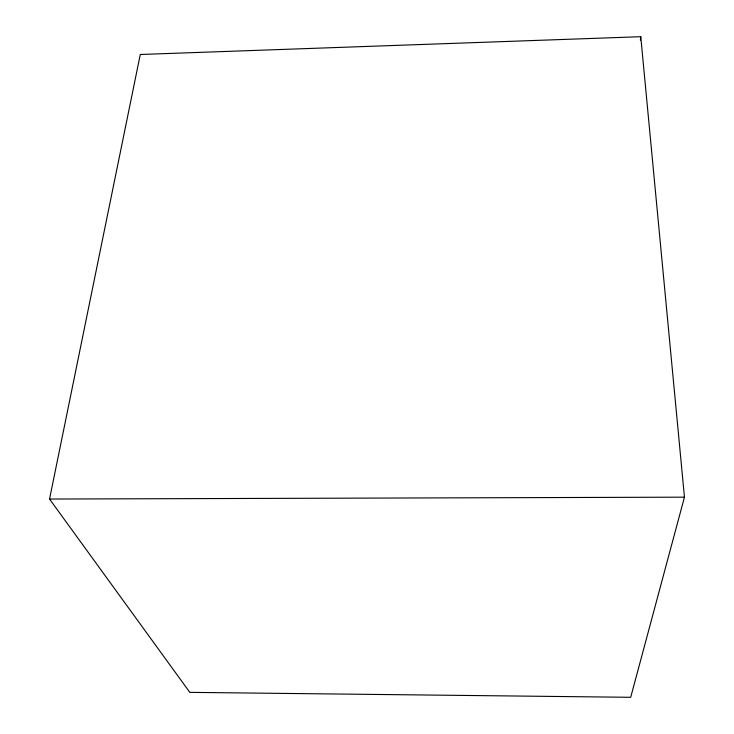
<?xml version="1.0" encoding="UTF-8"?>
<svg xmlns="http://www.w3.org/2000/svg" width="734" height="734" viewBox="0 0 734 734"><rect width="100%" height="100%" fill="white"/><g stroke="black" fill="none" stroke-linecap="round" stroke-linejoin="round"><path stroke-width="1.1" d="M640.369 40.113L640.764 36.7L140.277 54.49L49.545 499.047L189.822 692.364L630.699 697.3L684.455 497.166L640.764 36.7M49.545 499.047L684.455 497.166"/></g></svg>
